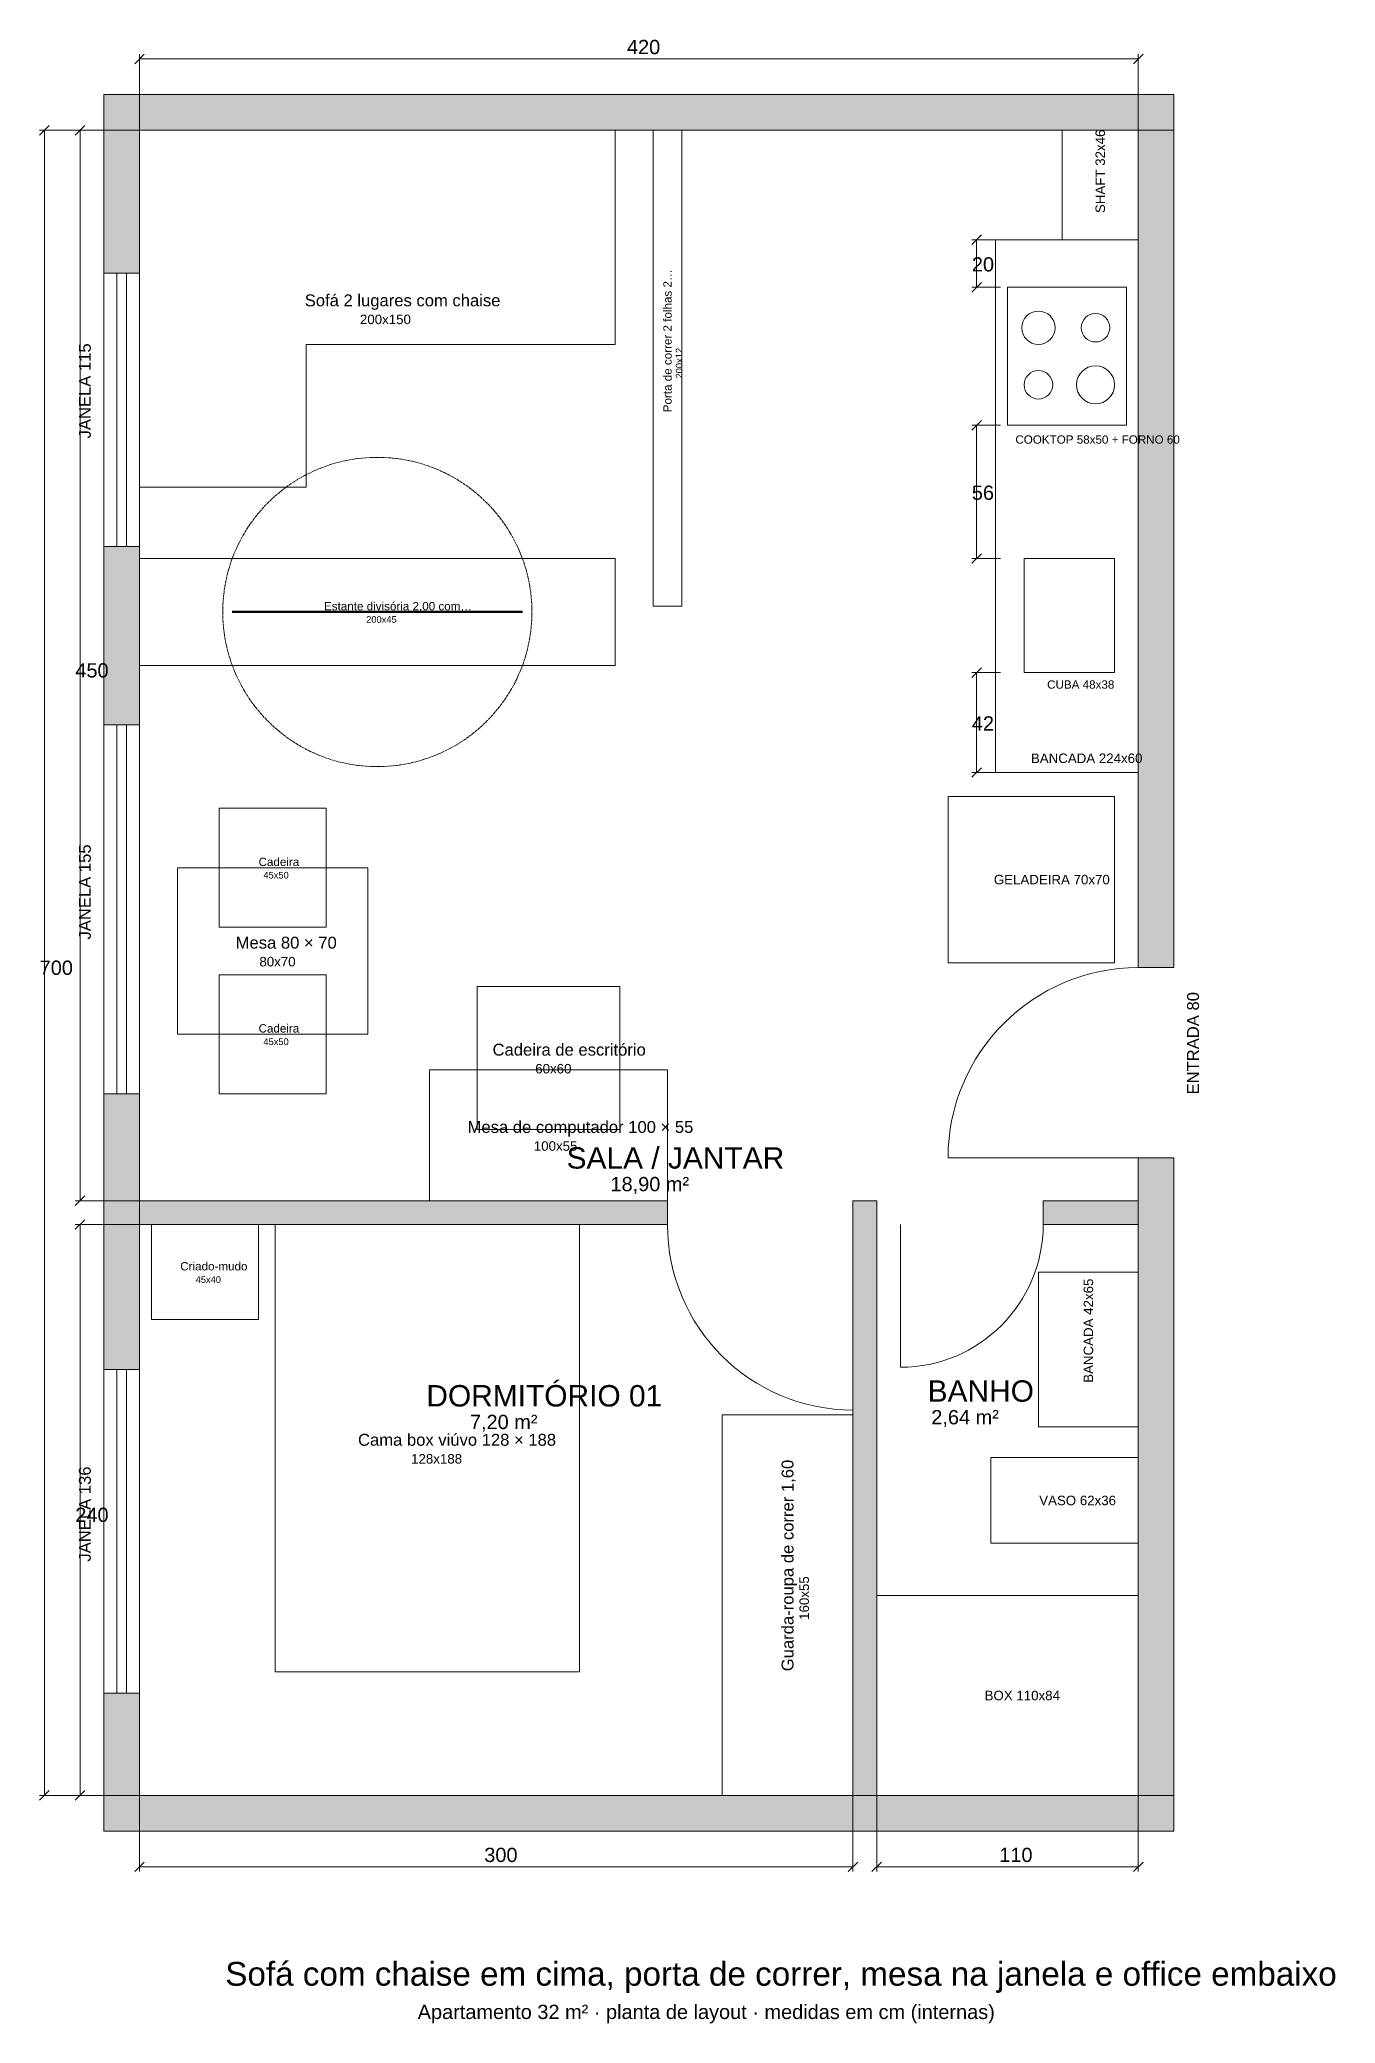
# Model space of a CAD drawing. Header units: centimetres. Extents: x -42 to 503, y -96 to 738.
import ezdxf

# ---------------------------------------------------------------- set-up
doc = ezdxf.new("R2010")
doc.units = ezdxf.units.CM
doc.linetypes.add('DASHED', pattern=[1.524, 1.27, -0.254])
for name, color, linetype, lineweight, plot in [('AMBIENTES', 3, 'Continuous', 0, False), ('ARQ-FIXOS', 9, 'Continuous', 0, False), ('ARQ-JANELA', 5, 'Continuous', 0, False), ('ARQ-PAREDE', 8, 'Continuous', 0, False), ('ARQ-PAREDE-HACHURA', 253, 'Continuous', 0, False), ('ARQ-PORTA', 30, 'Continuous', 0, False), ('BANHO', 4, 'Continuous', 0, False), ('CARIMBO', 7, 'Continuous', 0, False), ('COTAS', 2, 'Continuous', 0, False), ('COZINHA', 1, 'Continuous', 0, False), ('MOB-TEXTO', 7, 'Continuous', 0, False), ('MOBILIARIO', 7, 'Continuous', 0, False), ('TV-GIRO', 6, 'DASHED', 0, False)]:
    doc.layers.add(name, color=color, linetype=linetype, lineweight=lineweight, plot=plot)
doc.styles.add('PLANTA', font='arial.ttf')

msp = doc.modelspace()

# ---------------------------------------------------------------- hatches: boundary and pattern name
at = {"layer": 'ARQ-PAREDE-HACHURA'}
for points in [[(-15, 715), (435, 715), (435, 700), (-15, 700)], [(-15, 700), (0, 700), (0, 640), (-15, 640)], [(420, 700), (435, 700), (435, 348), (420, 348)], [(-15, 525), (0, 525), (0, 450), (-15, 450)], [(-15, 295), (0, 295), (0, 179), (-15, 179)], [(420, 268), (435, 268), (435, 0), (420, 0)], [(0, 250), (222, 250), (222, 240), (0, 240)], [(300, 250), (310, 250), (310, 0), (300, 0)], [(380, 250), (420, 250), (420, 240), (380, 240)], [(-15, 43), (0, 43), (0, 0), (-15, 0)], [(-15, 0), (435, 0), (435, -15), (-15, -15)]]:
    msp.add_hatch(color=253, dxfattribs=at).paths.add_polyline_path(points)

# ---------------------------------------------------------------- linework, layer by layer
at = {"layer": 'ARQ-FIXOS'}
msp.add_lwpolyline([(388, 700), (420, 700), (420, 654), (388, 654)], close=True, dxfattribs=at)
at = {"layer": 'ARQ-JANELA'}
for p, q in [((-9.5, 640), (-9.5, 525)), ((-5.5, 640), (-5.5, 525)), ((-9.5, 450), (-9.5, 295)), ((-5.5, 450), (-5.5, 295)), ((-9.5, 179), (-9.5, 43)), ((-5.5, 179), (-5.5, 43))]:
    msp.add_line(p, q, dxfattribs=at)
for points in [[(-15, 640), (0, 640), (0, 525), (-15, 525)], [(-15, 450), (0, 450), (0, 295), (-15, 295)], [(-15, 179), (0, 179), (0, 43), (-15, 43)]]:
    msp.add_lwpolyline(points, close=True, dxfattribs=at)
at = {"layer": 'ARQ-PAREDE'}
for points in [[(-15, 715), (435, 715), (435, 700), (-15, 700)], [(-15, 700), (0, 700), (0, 640), (-15, 640)], [(420, 700), (435, 700), (435, 348), (420, 348)], [(-15, 525), (0, 525), (0, 450), (-15, 450)], [(-15, 295), (0, 295), (0, 179), (-15, 179)], [(420, 268), (435, 268), (435, 0), (420, 0)], [(0, 250), (222, 250), (222, 240), (0, 240)], [(300, 250), (310, 250), (310, 0), (300, 0)], [(380, 250), (420, 250), (420, 240), (380, 240)], [(-15, 43), (0, 43), (0, 0), (-15, 0)], [(-15, 0), (435, 0), (435, -15), (-15, -15)]]:
    msp.add_lwpolyline(points, close=True, dxfattribs=at)
at = {"layer": 'ARQ-PORTA'}
for p, q in [((420, 268), (340, 268)), ((300, 240), (300, 162)), ((320, 240), (320, 180))]:
    msp.add_line(p, q, dxfattribs=at)
for centre, radius, start, end in [((420, 268), 80, 90, 180), ((300, 240), 78, 180, -90), ((320, 240), 60, -90, 0)]:
    msp.add_arc(centre, radius, start, end, dxfattribs=at)
at = {"layer": 'BANHO'}
for points in [[(378, 220), (420, 220), (420, 155), (378, 155)], [(358, 142), (420, 142), (420, 106), (358, 106)], [(310, 84), (420, 84), (420, 0), (310, 0)]]:
    msp.add_lwpolyline(points, close=True, dxfattribs=at)
at = {"layer": 'COTAS'}
for p, q in [((-2, 728), (2, 732)), ((0, 698), (0, 732)), ((0, 730), (420, 730)), ((418, 728), (422, 732)), ((420, 698), (420, 732)), ((-42, 698), (-38, 702)), ((-27, 698), (-23, 702)), ((2, 700), (-42, 700)), ((-40, 0), (-40, 700)), ((2, 700), (-27, 700)), ((-25, 250), (-25, 700)), ((350, 652), (354, 656)), ((362, 654), (350, 654)), ((352, 634), (352, 654)), ((350, 632), (354, 636)), ((362, 634), (350, 634)), ((350, 574), (354, 578)), ((362, 576), (350, 576)), ((352, 520), (352, 576)), ((350, 518), (354, 522)), ((362, 520), (350, 520)), ((350, 470), (354, 474)), ((362, 472), (350, 472)), ((352, 430), (352, 472)), ((350, 428), (354, 432)), ((362, 430), (350, 430)), ((-27, 248), (-23, 252)), ((2, 250), (-27, 250)), ((-27, 238), (-23, 242)), ((2, 240), (-27, 240)), ((-25, 0), (-25, 240)), ((-42, -2), (-38, 2)), ((2, 0), (-42, 0)), ((-27, -2), (-23, 2)), ((2, 0), (-27, 0)), ((0, 2), (0, -32)), ((300, 2), (300, -32)), ((310, 2), (310, -32)), ((420, 2), (420, -32)), ((-2, -32), (2, -28)), ((0, -30), (300, -30)), ((298, -32), (302, -28)), ((308, -32), (312, -28)), ((310, -30), (420, -30)), ((418, -32), (422, -28))]:
    msp.add_line(p, q, dxfattribs=at)
at = {"layer": 'COZINHA'}
for points in [[(360, 654), (420, 654), (420, 430), (360, 430)], [(365, 634), (415, 634), (415, 576), (365, 576)], [(372, 520), (410, 520), (410, 472), (372, 472)], [(340, 420), (410, 420), (410, 350), (340, 350)]]:
    msp.add_lwpolyline(points, close=True, dxfattribs=at)
for centre, radius in [((378, 617), 7), ((402, 617), 6), ((402, 593), 8), ((378, 593), 6)]:
    msp.add_circle(centre, radius, dxfattribs=at)
at = {"layer": 'MOBILIARIO', "lineweight": 50}
msp.add_line((161, 497.5), (39, 497.5), dxfattribs=at)
at = {"layer": 'MOBILIARIO'}
for points in [[(200, 610), (70, 610), (70, 550), (0, 550), (0, 700), (200, 700)], [(228, 700), (228, 500), (216, 500), (216, 700)], [(0, 520), (200, 520), (200, 475), (0, 475)], [(33.5, 415), (78.5, 415), (78.5, 365), (33.5, 365)], [(16, 390), (96, 390), (96, 320), (16, 320)], [(78.5, 295), (33.5, 295), (33.5, 345), (78.5, 345)], [(142, 340), (202, 340), (202, 280), (142, 280)], [(222, 250), (122, 250), (122, 305), (222, 305)], [(5, 240), (50, 240), (50, 200), (5, 200)], [(57, 240), (185, 240), (185, 52), (57, 52)], [(300, 160), (300, 0), (245, 0), (245, 160)]]:
    msp.add_lwpolyline(points, close=True, dxfattribs=at)
at = {"layer": 'TV-GIRO'}
msp.add_circle((100, 497.5), 65, dxfattribs=at)

# ---------------------------------------------------------------- texts
at = {"layer": 'AMBIENTES', "style": 'PLANTA'}
for s, height, p in [('SALA / JANTAR', 9, (179.58, 263.5)), ('18,90 m²', 6, (198.03, 254)), ('DORMITÓRIO 01', 9, (120.61, 163.5)), ('BANHO', 9, (331.4, 165.5)), ('7,20 m²', 6, (138.93, 154)), ('2,64 m²', 6, (332.93, 156))]:
    msp.add_text(s, height=height, dxfattribs=at).set_placement(p)
at = {"layer": 'CARIMBO', "style": 'PLANTA'}
for s, height, p in [('Sofá com chaise em cima, porta de correr, mesa na janela e office embaixo', 10, (36.05, -80)), ('Apartamento 32 m² · planta de layout · medidas em cm (internas)', 6, (116.97, -94))]:
    msp.add_text(s, height=height, dxfattribs=at).set_placement(p)
at = {"layer": 'COTAS', "style": 'PLANTA'}
for s, p in [('420', (204.96, 732)), ('20', (350, 640.64)), ('56', (350, 544.64)), ('450', (-27, 469.96)), ('42', (350, 447.64)), ('700', (-42, 344.96)), ('240', (-27, 114.96)), ('300', (144.96, -28)), ('110', (361.52, -28))]:
    msp.add_text(s, height=6, dxfattribs=at).set_placement(p)
for s, p in [('JANELA 115', (-20.5, 570.45)), ('JANELA 155', (-20.5, 359.8)), ('ENTRADA 80', (445.5, 294.65)), ('JANELA 136', (-20.5, 98.3))]:
    msp.add_text(s, height=5, rotation=90, dxfattribs=at).set_placement(p)
at = {"layer": 'MOB-TEXTO', "style": 'PLANTA'}
for s, height, p in [('SHAFT 32x46', 4, (406, 665.2)), ('Porta de correr 2 folhas 2…', 3.5, (223.75, 581.45)), ('200x12', 2.8, (228.3, 595.66)), ('BANCADA 42x65', 4, (401, 173.46)), ('Guarda-roupa de correr 1,60', 5, (275, 52.2)), ('160x55', 4, (281.5, 73.8))]:
    msp.add_text(s, height=height, rotation=90, dxfattribs=at).set_placement(p)
for s, height, p in [('Sofá 2 lugares com chaise', 5, (69.47, 626)), ('200x150', 4, (92.68, 618.5)), ('COOKTOP 58x50 + FORNO 60', 3.5, (368.3, 568.25)), ('Estante divisória 2,00 com…', 3.5, (77.58, 498.2)), ('200x45', 2.8, (95.3, 492.95)), ('CUBA 48x38', 3.5, (381.65, 465.25)), ('BANCADA 224x60', 4, (374.84, 434)), ('Cadeira', 3.5, (50.05, 390.7)), ('45x50', 2.8, (52.08, 385.45)), ('GELADEIRA 70x70', 4, (359.24, 383)), ('Mesa 80 × 70', 5, (40.42, 356)), ('80x70', 4, (50.4, 348.5)), ('Cadeira', 3.5, (50.05, 320.7)), ('45x50', 2.8, (52.08, 315.45)), ('Cadeira de escritório', 5, (148.45, 311)), ('60x60', 4, (166.4, 303.5)), ('Mesa de computador 100 × 55', 5, (137.95, 278.5)), ('100x55', 4, (165.8, 271)), ('Criado-mudo', 3.5, (17.12, 220.7)), ('45x40', 2.8, (23.58, 215.45)), ('Cama box viúvo 128 × 188', 5, (91.87, 147)), ('128x188', 4, (114.2, 139.5)), ('VASO 62x36', 4, (378.32, 122)), ('BOX 110x84', 4, (355.36, 40))]:
    msp.add_text(s, height=height, dxfattribs=at).set_placement(p)

doc.saveas('drawing.dxf')
